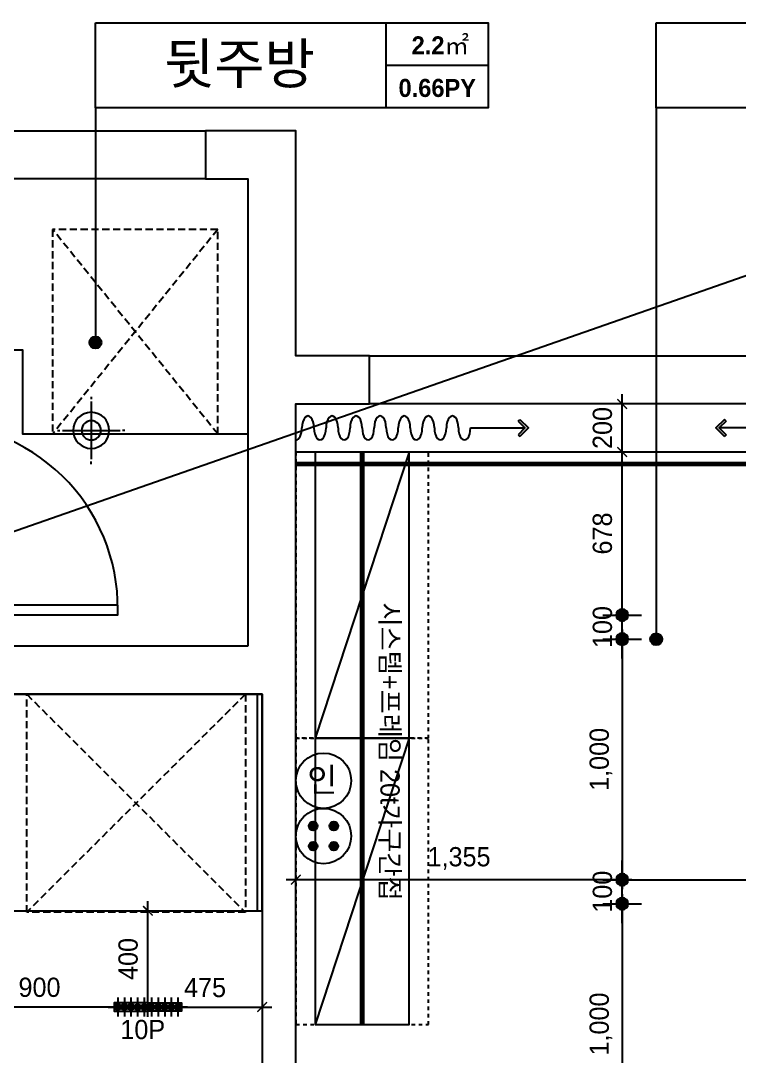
# Model space of a CAD drawing. Header units: millimetres. Extents: x 118028 to 193504, y 42792 to 96100.
# Drawn here: x 179428 to 182413, y 70180 to 74484 of the extents above; entities that cross this region are included whole.
import ezdxf
from ezdxf.enums import TextEntityAlignment as Align

# ---------------------------------------------------------------- set-up
doc = ezdxf.new("R2010")
doc.units = ezdxf.units.MM
doc.header["$LTSCALE"] = 30
doc.header["$PDMODE"] = 3
for name, pattern in [('DASHEDX2', [1.5, 1, -0.5]), ('HID2', [1, 0.5, -0.5]), ('HIDDEN', [9.525, 6.35, -3.175])]:
    doc.linetypes.add(name, pattern=pattern)
doc.layers.get('DEFPOINTS').update_dxf_attribs({"color": 248})
for name, color, linetype in [('0-ELC TEXT', 7, 'Continuous'), ('01. F-소품', 3, 'Continuous'), ('03-TEXT', 3, 'Continuous'), ('06-FUR', 6, 'Continuous'), ('07-DIM WAL', 5, 'Continuous'), ('2CONTINUOUS', 2, 'Continuous'), ('C-WIN', 4, 'Continuous'), ('CEIL-DOOR', 6, 'Continuous'), ('CEIL-LIGHT', 7, 'Continuous'), ('CO-DOOR', 8, 'Continuous'), ('HAT', 8, 'Continuous'), ('RC-LIGHT', 7, 'Continuous'), ('U-LANP', 6, 'Continuous'), ('설비', 140, 'Continuous')]:
    doc.layers.add(name, color=color, linetype=linetype)
doc.styles.add('HY 울릉도 L', font='')
doc.styles.add('넥슨고딕', font='NEXONLv1GothicBold.ttf')
doc.styles.add('코레일둥고', font='Korail_Round_Gothic_Medium.ttf')
doc.styles.get('HY 울릉도 L').set_extended_font_data('HY울릉도L')
doc.dimstyles.new('40', dxfattribs={"dimscale": 40, "dimtxt": 2, "dimasz": 1, "dimexe": 1, "dimexo": 1, "dimgap": 1, "dimtad": 1, "dimdec": 0, "dimrnd": 0.05, "dimdsep": 46, "dimlunit": 6, "dimtxsty": 'HY 울릉도 L', "dimblk": 'ARCHTICK', "dimcen": 2.5, "dimdle": 1, "dimclrd": 133, "dimclre": 133, "dimclrt": 30, "dimadec": 0, "dimazin": 0, "dimtfac": 1, "dimtdec": 0, "dimtix": 1, "dimtmove": 2, "dimatfit": 3, "dimldrblk": 'ARCHTICK', "dimfxl": 1, "dimlwd": -1, "dimlwe": -1, "dimarcsym": 0})

# ---------------------------------------------------------------- blocks, each defined once
blk = doc.blocks.new('FFSFDF')
at = {"layer": '01. F-소품'}
blk.add_hatch(color=8, dxfattribs=at).paths.add_polyline_path([(1567672.9, 1746751.1), (1567679.9, 1746744.1), (1567715.3, 1746779.4), (1567679.9, 1746814.8), (1567672.9, 1746807.7), (1567701.2, 1746779.4)])
at = {"layer": '01. F-소품', "color": 8}
for p, q in [((1567672.9, 1746807.7), (1567679.9, 1746814.8)), ((1567474.8, 1746779.4), (1567701.2, 1746779.4)), ((1567672.9, 1746751.1), (1567679.9, 1746744.1))]:
    blk.add_line(p, q, dxfattribs=at)
for points in [[(1567672.9, 1746807.7), (1567701.2, 1746779.4), (1567672.9, 1746751.1)], [(1567679.9, 1746814.8), (1567715.3, 1746779.4), (1567679.9, 1746744.1)]]:
    blk.add_lwpolyline(points, dxfattribs=at)
for centre, start_param, end_param in [((1566799.8, 1746779.4), 1.570796, 4.712389), ((1566899.8, 1746779.4), 1.570796, 4.712389), ((1566999.8, 1746779.4), 1.570796, 4.712389), ((1567099.8, 1746779.4), 1.570796, 4.712389), ((1567199.8, 1746779.4), 1.570796, 4.712389), ((1567299.8, 1746779.4), 1.570796, 4.712389), ((1567399.8, 1746779.4), 1.570796, 4.712389), ((1566749.8, 1746779.4), 6.283185, 7.853982), ((1566849.8, 1746779.4), 4.712389, 7.853982), ((1566949.8, 1746779.4), 4.712389, 7.853982), ((1567049.8, 1746779.4), 4.712389, 7.853982), ((1567149.8, 1746779.4), 4.712389, 7.853982), ((1567249.8, 1746779.4), 4.712389, 7.853982), ((1567349.8, 1746779.4), 4.712389, 7.853982), ((1567449.8, 1746779.4), 4.712389, 7.853982)]:
    blk.add_ellipse(centre, major_axis=(0, -50), ratio=0.5, start_param=start_param, end_param=end_param, dxfattribs=at)
blk = doc.blocks.new('매입등')
at = {"layer": 'HAT', "color": 1}
for p, q in [((0, 140), (0, 130)), ((0, 120), (0, -120)), ((-140, 0), (-130, 0)), ((120, 0), (-120, 0)), ((140, 0), (130, 0)), ((-140, 0), (-130, 0)), ((0, -140), (0, -130))]:
    blk.add_line(p, q, dxfattribs=at)
blk.add_circle((0, 0), 40, dxfattribs=at)
at = {"layer": 'U-LANP'}
blk.add_circle((0, 0), 75, dxfattribs=at)
blk = doc.blocks.new('A$C59950440')
at = {"layer": 'CEIL-DOOR'}
blk.add_blockref('매입등', (140, 140), dxfattribs=at)
blk = doc.blocks.new('_ArchTick')
at = {"color": 0, "linetype": 'ByBlock', "const_width": 0.15}
blk.add_lwpolyline([(-0.5, -0.5), (0.5, 0.5)], dxfattribs=at)
blk = doc.blocks.new('*D269')
at = {"layer": '07-DIM WAL', "color": 133, "transparency": 16777216}
for p, q in [((181926.4, 72651.8), (181926.4, 72931.8)), ((181886.4, 72891.8), (181886.4, 72891.8)), ((181886.4, 72691.8), (181886.4, 72691.8))]:
    blk.add_line(p, q, dxfattribs=at)
at = {"layer": 'DEFPOINTS', "color": 0, "transparency": 16777216}
for p in [(181926.4, 72891.8), (181926.4, 72891.8), (181926.4, 72691.8)]:
    blk.add_point(p, dxfattribs=at)
at = {"layer": '07-DIM WAL', "color": 133, "transparency": 16777216, "xscale": 40, "yscale": 40, "zscale": 40}
for p, rotation in [((181926.4, 72891.8), 270), ((181926.4, 72691.8), 90)]:
    blk.add_blockref('_ArchTick', p, dxfattribs=dict(at, rotation=rotation))
at = {"layer": '07-DIM WAL', "color": 30, "transparency": 16777216, "insert": (181844.7, 72791.8), "char_height": 80, "attachment_point": 5, "rotation": 90, "style": 'HY 울릉도 L'}
blk.add_mtext('200', dxfattribs=at)
blk = doc.blocks.new('4RNZHS')
at = {"layer": '설비'}
h = blk.add_hatch(color=140, dxfattribs=at)
edge = h.paths.add_edge_path()
edge.add_arc((244434.2, 96095.3), 18.3, -90, 270, ccw=False)
h = blk.add_hatch(color=140, dxfattribs=at)
edge = h.paths.add_edge_path()
edge.add_arc((244520, 96095.3), 18.3, 270, 630)
h = blk.add_hatch(color=140, dxfattribs=at)
edge = h.paths.add_edge_path()
edge.add_arc((244434.2, 96011.2), 18.3, -90, 270, ccw=False)
h = blk.add_hatch(color=140, dxfattribs=at)
edge = h.paths.add_edge_path()
edge.add_arc((244520, 96011.2), 18.3, 270, 630)
at = {"layer": '설비', "color": 140}
for centre, radius in [((244477.1, 96053.3), 115), ((244434.2, 96095.3), 18.3), ((244520, 96095.3), 18.3), ((244434.2, 96011.2), 18.3), ((244520, 96011.2), 18.3)]:
    blk.add_circle(centre, radius, dxfattribs=at)
blk = doc.blocks.new('DLSXJSPT')
at = {"layer": '설비', "color": 140}
blk.add_circle((242956, 103418.4), 115, dxfattribs=at)
at = {"layer": '설비', "color": 140, "style": '코레일둥고'}
blk.add_text('인', height=100, dxfattribs=at).set_placement((242888.1, 103372))
blk = doc.blocks.new('1')
at = {"linetype": 'Continuous'}
h = blk.add_hatch(color=4, dxfattribs=at)
h.dxf.hatch_style = 1
edge = h.paths.add_edge_path()
edge.add_arc((11539653.5, -14273503.8), 37.5, 0, 360)
at = {"color": 1, "linetype": 'Continuous'}
for p, q in [((11539653.5, -14273637.1), (11539653.5, -14273370.5)), ((11539520.2, -14273503.8), (11539786.8, -14273503.8))]:
    blk.add_line(p, q, dxfattribs=at)
at = {"color": 4, "linetype": 'Continuous'}
for radius in [41.5, 37.5]:
    blk.add_circle((11539653.5, -14273503.8), radius, dxfattribs=at)
blk = doc.blocks.new('*D297')
at = {"layer": '07-DIM WAL', "color": 133, "transparency": 16777216}
for p, q in [((181926.4, 70774.3), (181926.4, 70954.3)), ((181966.4, 70914.3), (181966.4, 70914.3)), ((181966.4, 70814.3), (181966.4, 70814.3))]:
    blk.add_line(p, q, dxfattribs=at)
at = {"layer": 'DEFPOINTS', "color": 0, "transparency": 16777216}
for p in [(181926.4, 70914.3), (181926.4, 70914.3), (181926.4, 70814.3)]:
    blk.add_point(p, dxfattribs=at)
at = {"layer": '07-DIM WAL', "color": 133, "transparency": 16777216, "xscale": 40, "yscale": 40, "zscale": 40}
for p, rotation in [((181926.4, 70914.3), 270), ((181926.4, 70814.3), 90)]:
    blk.add_blockref('_ArchTick', p, dxfattribs=dict(at, rotation=rotation))
at = {"layer": '07-DIM WAL', "color": 30, "transparency": 16777216, "insert": (181844.7, 70864.3), "char_height": 80, "attachment_point": 5, "rotation": 90, "style": 'HY 울릉도 L'}
blk.add_mtext('100', dxfattribs=at)
blk = doc.blocks.new('*D298')
at = {"layer": '07-DIM WAL', "color": 133, "transparency": 16777216}
for p, q in [((181926.4, 71874.3), (181926.4, 72054.3)), ((181966.4, 72014.3), (181966.4, 72014.3)), ((181966.4, 71914.3), (181966.4, 71914.3))]:
    blk.add_line(p, q, dxfattribs=at)
at = {"layer": 'DEFPOINTS', "color": 0, "transparency": 16777216}
for p in [(181926.4, 72014.3), (181926.4, 72014.3), (181926.4, 71914.3)]:
    blk.add_point(p, dxfattribs=at)
at = {"layer": '07-DIM WAL', "color": 133, "transparency": 16777216, "xscale": 40, "yscale": 40, "zscale": 40}
for p, rotation in [((181926.4, 72014.3), 270), ((181926.4, 71914.3), 90)]:
    blk.add_blockref('_ArchTick', p, dxfattribs=dict(at, rotation=rotation))
at = {"layer": '07-DIM WAL', "color": 30, "transparency": 16777216, "insert": (181844.7, 71964.3), "char_height": 80, "attachment_point": 5, "rotation": 90, "style": 'HY 울릉도 L'}
blk.add_mtext('100', dxfattribs=at)
blk = doc.blocks.new('*D300')
at = {"layer": '07-DIM WAL', "color": 133, "transparency": 16777216}
for p, q in [((181926.4, 71954.3), (181926.4, 70874.3)), ((181886.4, 71914.3), (181886.4, 71914.3)), ((181886.4, 70914.3), (181886.4, 70914.3))]:
    blk.add_line(p, q, dxfattribs=at)
at = {"layer": 'DEFPOINTS', "color": 0, "transparency": 16777216}
for p in [(181926.4, 71914.3), (181926.4, 70914.3), (181926.4, 70914.3)]:
    blk.add_point(p, dxfattribs=at)
at = {"layer": '07-DIM WAL', "color": 133, "transparency": 16777216, "xscale": 40, "yscale": 40, "zscale": 40}
for p, rotation in [((181926.4, 71914.3), 90), ((181926.4, 70914.3), 270)]:
    blk.add_blockref('_ArchTick', p, dxfattribs=dict(at, rotation=rotation))
at = {"layer": '07-DIM WAL', "color": 30, "transparency": 16777216, "insert": (181838.5, 71414.3), "char_height": 80, "attachment_point": 5, "rotation": 90, "style": 'HY 울릉도 L'}
blk.add_mtext('1,000', dxfattribs=at)
blk = doc.blocks.new('*D301')
at = {"layer": '07-DIM WAL', "color": 133, "transparency": 16777216}
for p, q in [((181926.4, 70854.3), (181926.4, 69774.3)), ((181966.4, 70814.3), (181966.4, 70814.3)), ((181966.4, 69814.3), (181966.4, 69814.3))]:
    blk.add_line(p, q, dxfattribs=at)
at = {"layer": 'DEFPOINTS', "color": 0, "transparency": 16777216}
for p in [(181926.4, 70814.3), (181926.4, 69814.3), (181926.4, 69814.3)]:
    blk.add_point(p, dxfattribs=at)
at = {"layer": '07-DIM WAL', "color": 133, "transparency": 16777216, "xscale": 40, "yscale": 40, "zscale": 40}
for p, rotation in [((181926.4, 70814.3), 90), ((181926.4, 69814.3), 270)]:
    blk.add_blockref('_ArchTick', p, dxfattribs=dict(at, rotation=rotation))
at = {"layer": '07-DIM WAL', "color": 30, "transparency": 16777216, "insert": (181838.5, 70314.3), "char_height": 80, "attachment_point": 5, "rotation": 90, "style": 'HY 울릉도 L'}
blk.add_mtext('1,000', dxfattribs=at)
blk = doc.blocks.new('*D303')
at = {"layer": '07-DIM WAL', "color": 133, "transparency": 16777216}
for p, q in [((181926.4, 71974.3), (181926.4, 72731.8)), ((181966.4, 72691.8), (181966.4, 72691.8)), ((181966.4, 72014.3), (181966.4, 72014.3))]:
    blk.add_line(p, q, dxfattribs=at)
at = {"layer": 'DEFPOINTS', "color": 0, "transparency": 16777216}
for p in [(181926.4, 72691.8), (181926.4, 72691.8), (181926.4, 72014.3)]:
    blk.add_point(p, dxfattribs=at)
at = {"layer": '07-DIM WAL', "color": 133, "transparency": 16777216, "xscale": 40, "yscale": 40, "zscale": 40}
for p, rotation in [((181926.4, 72691.8), 90), ((181926.4, 72014.3), 270)]:
    blk.add_blockref('_ArchTick', p, dxfattribs=dict(at, rotation=rotation))
at = {"layer": '07-DIM WAL', "color": 30, "transparency": 16777216, "insert": (181844.6, 72353.1), "char_height": 80, "attachment_point": 5, "rotation": 90, "style": 'HY 울릉도 L'}
blk.add_mtext('678', dxfattribs=at)
blk = doc.blocks.new('*D304')
at = {"layer": '07-DIM WAL', "color": 133, "transparency": 16777216}
for p, q in [((181926.4, 70954.3), (181926.4, 70954.3)), ((183281.4, 70954.3), (183281.4, 70954.3)), ((181886.4, 70914.3), (183321.4, 70914.3))]:
    blk.add_line(p, q, dxfattribs=at)
at = {"layer": 'DEFPOINTS', "color": 0, "transparency": 16777216}
for p in [(181926.4, 70914.3), (183281.4, 70914.3), (183281.4, 70914.3)]:
    blk.add_point(p, dxfattribs=at)
at = {"layer": '07-DIM WAL', "color": 133, "transparency": 16777216, "xscale": 40, "yscale": 40, "zscale": 40, "rotation": 180}
blk.add_blockref('_ArchTick', (181926.4, 70914.3), dxfattribs=at)
at = {"layer": '07-DIM WAL', "color": 133, "transparency": 16777216, "xscale": 40, "yscale": 40, "zscale": 40}
blk.add_blockref('_ArchTick', (183281.4, 70914.3), dxfattribs=at)
at = {"layer": '07-DIM WAL', "color": 30, "transparency": 16777216, "insert": (182603.9, 71002.3), "char_height": 80, "attachment_point": 5, "style": 'HY 울릉도 L'}
blk.add_mtext('1,355', dxfattribs=at)
blk = doc.blocks.new('*D305')
at = {"layer": '07-DIM WAL', "color": 133, "transparency": 16777216}
for p, q in [((181926.4, 70954.3), (181926.4, 70954.3)), ((181966.4, 70914.3), (180531.4, 70914.3)), ((180571.4, 70874.3), (180571.4, 70874.3))]:
    blk.add_line(p, q, dxfattribs=at)
at = {"layer": 'DEFPOINTS', "color": 0, "transparency": 16777216}
for p in [(180571.4, 70914.3), (180571.4, 70914.3), (181926.4, 70914.3)]:
    blk.add_point(p, dxfattribs=at)
at = {"layer": '07-DIM WAL', "color": 133, "transparency": 16777216, "xscale": 40, "yscale": 40, "zscale": 40, "rotation": 180}
blk.add_blockref('_ArchTick', (180571.4, 70914.3), dxfattribs=at)
at = {"layer": '07-DIM WAL', "color": 133, "transparency": 16777216, "xscale": 40, "yscale": 40, "zscale": 40}
blk.add_blockref('_ArchTick', (181926.4, 70914.3), dxfattribs=at)
at = {"layer": '07-DIM WAL', "color": 30, "transparency": 16777216, "insert": (181248.9, 71002.3), "char_height": 80, "attachment_point": 5, "style": 'HY 울릉도 L'}
blk.add_mtext('1,355', dxfattribs=at)
blk = doc.blocks.new('vusaudeh')
at = {"layer": '2CONTINUOUS'}
for points in [[(154771.4, 87452.8), (154771.4, 91311.8), (155076.4, 91311.8), (155076.4, 91511.8), (154771.4, 91511.8), (154771.4, 92446.8), (154396.4, 92446.8), (154396.4, 92246.8), (154571.4, 92246.8), (154571.4, 90304.8)], [(153036.4, 90404.8), (153036.4, 90104.8), (154631.4, 90104.8), (154631.4, 87252.8), (154841.4, 87252.8)], [(154571.4, 90304.8), (153236.4, 90304.8)]]:
    blk.add_lwpolyline(points, dxfattribs=at)
at = {"layer": 'C-WIN'}
for points in [[(153376.4, 92446.8), (154396.4, 92446.8), (154396.4, 92246.8), (153376.4, 92246.8)], [(155076.4, 91511.8), (157176.4, 91511.8), (157176.4, 91311.8), (155076.4, 91311.8)]]:
    blk.add_lwpolyline(points, close=True, dxfattribs=at)
at = {"layer": 'CO-DOOR'}
blk.add_lwpolyline([(154031.4, 90474.8), (153236.4, 90474.8), (153236.4, 90434.8), (154031.4, 90434.8)], close=True, dxfattribs=at)
blk.add_arc((153265.9, 90464.8), 765.6, 359.2516, 92.2081, dxfattribs=at)
blk = doc.blocks.new('cjswjdeh2')
at = {"color": 8}
blk.add_lwpolyline([(213039.5, 73116.8), (213439.5, 73116.8), (213439.5, 72766.8), (214374.5, 72766.8)], dxfattribs=at)
at = {"layer": '06-FUR', "color": 8, "linetype": 'DASHEDX2'}
for p, q in [((214250, 73616.8), (213564, 72766.8)), ((214250, 72766.8), (213564, 73616.8)), ((214364.5, 71684.8), (213456.5, 70778.8)), ((213456.5, 71684.8), (214364.5, 70778.8))]:
    blk.add_line(p, q, dxfattribs=at)
at = {"layer": '06-FUR', "color": 8}
for p, q in [((215044.5, 72691.8), (214654.5, 71501.8)), ((214414.5, 70784.8), (214414.5, 71684.8)), ((215044.5, 71501.8), (214654.5, 70311.8))]:
    blk.add_line(p, q, dxfattribs=at)
at = {"layer": '06-FUR', "color": 8, "linetype": 'DASHEDX2'}
for points in [[(214250, 73616.8), (213564, 73616.8), (213564, 72766.8), (214250, 72766.8)], [(214364.5, 70778.8), (213456.5, 70778.8), (213456.5, 71684.8), (214364.5, 71684.8)]]:
    blk.add_lwpolyline(points, close=True, dxfattribs=at)
at = {"layer": '06-FUR', "color": 8, "linetype": 'HID2'}
for points in [[(214574.5, 72691.8), (214574.5, 71501.8), (215124.5, 71501.8), (215124.5, 72691.8)], [(214574.5, 71501.8), (214574.5, 70311.8), (215124.5, 70311.8), (215124.5, 71501.8)]]:
    blk.add_lwpolyline(points, close=True, dxfattribs=at)
at = {"layer": '06-FUR', "color": 8}
for points in [[(214654.5, 72691.8), (214654.5, 71501.8), (215044.5, 71501.8), (215044.5, 72691.8)], [(212710.5, 70784.8), (214434.5, 70784.8), (214434.5, 71684.8), (212710.5, 71684.8)], [(214654.5, 71501.8), (214654.5, 70311.8), (215044.5, 70311.8), (215044.5, 71501.8)]]:
    blk.add_lwpolyline(points, close=True, dxfattribs=at)
blk.add_blockref('vusaudeh', (59803.1, -18420))
blk = doc.blocks.new("5RN'")
at = {"layer": 'RC-LIGHT'}
blk.add_lwpolyline([(188137.5, 27400.3), (188277.5, 27400.3), (188277.5, 27435.3), (188137.5, 27435.3)], close=True, dxfattribs=at)
at = {"layer": 'RC-LIGHT', "yscale": 0.2948704765105351, "zscale": 0.2948704765105351}
for p, xscale in [((-3214550.6, 4236252.7), 0.2948704765105351), ((-3214523.1, 4236252.7), 0.2948704765105351), ((3590910.6, 4236252.7), -0.2948704765105351), ((3590938.1, 4236252.7), -0.2948704765105351), ((3590965.5, 4236252.7), -0.2948704765105351)]:
    blk.add_blockref('1', p, dxfattribs=dict(at, xscale=xscale))
blk = doc.blocks.new('*D350')
at = {"layer": '07-DIM WAL', "color": 133, "transparency": 16777216}
for p, q in [((179956.4, 70344.8), (179956.4, 70824.8)), ((179916.4, 70784.8), (179916.4, 70784.8)), ((179916.4, 70384.8), (179916.4, 70384.8))]:
    blk.add_line(p, q, dxfattribs=at)
at = {"layer": 'DEFPOINTS', "color": 0, "transparency": 16777216}
for p in [(179956.4, 70784.8), (179956.4, 70784.8), (179956.4, 70384.8)]:
    blk.add_point(p, dxfattribs=at)
at = {"layer": '07-DIM WAL', "color": 133, "transparency": 16777216, "xscale": 40, "yscale": 40, "zscale": 40}
for p, rotation in [((179956.4, 70784.8), 90), ((179956.4, 70384.8), 270)]:
    blk.add_blockref('_ArchTick', p, dxfattribs=dict(at, rotation=rotation))
at = {"layer": '07-DIM WAL', "color": 30, "transparency": 16777216, "insert": (179874.7, 70584.8), "char_height": 80, "attachment_point": 5, "rotation": 90, "style": 'HY 울릉도 L'}
blk.add_mtext('400', dxfattribs=at)
blk = doc.blocks.new('*D351')
at = {"layer": '07-DIM WAL', "color": 133, "transparency": 16777216}
for p, q in [((179916.4, 70384.8), (180471.4, 70384.8)), ((179956.4, 70344.8), (179956.4, 70344.8)), ((180431.4, 70344.8), (180431.4, 70344.8))]:
    blk.add_line(p, q, dxfattribs=at)
at = {"layer": 'DEFPOINTS', "color": 0, "transparency": 16777216}
for p in [(179956.4, 70384.8), (180431.4, 70384.8), (180431.4, 70384.8)]:
    blk.add_point(p, dxfattribs=at)
at = {"layer": '07-DIM WAL', "color": 133, "transparency": 16777216, "xscale": 40, "yscale": 40, "zscale": 40, "rotation": 180}
blk.add_blockref('_ArchTick', (179956.4, 70384.8), dxfattribs=at)
at = {"layer": '07-DIM WAL', "color": 133, "transparency": 16777216, "xscale": 40, "yscale": 40, "zscale": 40}
blk.add_blockref('_ArchTick', (180431.4, 70384.8), dxfattribs=at)
at = {"layer": '07-DIM WAL', "color": 30, "transparency": 16777216, "insert": (180193.9, 70465.7), "char_height": 80, "attachment_point": 5, "style": 'HY 울릉도 L'}
blk.add_mtext('475', dxfattribs=at)
blk = doc.blocks.new('*D352')
at = {"layer": '07-DIM WAL', "color": 133, "transparency": 16777216}
for p, q in [((179996.4, 70384.8), (179016.4, 70384.8)), ((179056.4, 70344.8), (179056.4, 70344.8)), ((179956.4, 70344.8), (179956.4, 70344.8))]:
    blk.add_line(p, q, dxfattribs=at)
at = {"layer": 'DEFPOINTS', "color": 0, "transparency": 16777216}
for p in [(179056.4, 70384.8), (179056.4, 70384.8), (179956.4, 70384.8)]:
    blk.add_point(p, dxfattribs=at)
at = {"layer": '07-DIM WAL', "color": 133, "transparency": 16777216, "xscale": 40, "yscale": 40, "zscale": 40, "rotation": 180}
blk.add_blockref('_ArchTick', (179056.4, 70384.8), dxfattribs=at)
at = {"layer": '07-DIM WAL', "color": 133, "transparency": 16777216, "xscale": 40, "yscale": 40, "zscale": 40}
blk.add_blockref('_ArchTick', (179956.4, 70384.8), dxfattribs=at)
at = {"layer": '07-DIM WAL', "color": 30, "transparency": 16777216, "insert": (179506.4, 70466.5), "char_height": 80, "attachment_point": 5, "style": 'HY 울릉도 L'}
blk.add_mtext('900', dxfattribs=at)

msp = doc.modelspace()

# ---------------------------------------------------------------- hatches: boundary and pattern name
at = {"layer": '0-ELC TEXT'}
h = msp.add_hatch(color=256, dxfattribs=at)
h.dxf.hatch_style = 1
edge = h.paths.add_edge_path()
edge.add_arc((179738.5, 73147), 25, -180, 180, ccw=False)
h = msp.add_hatch(color=256, dxfattribs=at)
h.dxf.hatch_style = 1
edge = h.paths.add_edge_path()
edge.add_arc((182068.2, 71913.7), 25, -180, 180, ccw=False)

# ---------------------------------------------------------------- linework, layer by layer
for p, q in [((180945.7, 74122.5), (180945.7, 74476.3)), ((180945.7, 74299.4), (181370.4, 74299.4)), ((179738.5, 74122.5), (179738.5, 73147)), ((182068.2, 74122.5), (182068.2, 71913.7))]:
    msp.add_line(p, q, dxfattribs=at)
for points in [[(179738.5, 74476.3), (181370.4, 74476.3), (181370.4, 74122.5), (179738.5, 74122.5)], [(182068.2, 74476.3), (183700.1, 74476.3), (183700.1, 74122.5), (182068.2, 74122.5)]]:
    msp.add_lwpolyline(points, close=True, dxfattribs=at)
for centre in [(179738.5, 73147), (182068.2, 71913.7)]:
    msp.add_circle(centre, 25, dxfattribs=at)
at = {"layer": '07-DIM WAL'}
msp.add_line((192904.4, 77080.3), (141904.4, 59260.3), dxfattribs=at)
at = {"layer": 'CEIL-LIGHT'}
msp.add_lwpolyline([(183281.4, 72891.8), (183281.4, 72691.8), (180571.4, 72691.8)], dxfattribs=at)
at = {"layer": 'CEIL-LIGHT', "color": 10, "linetype": 'HIDDEN'}
msp.add_lwpolyline([(180846.4, 70311.8, 20, 20, 0), (180846.4, 72691.8, 20, 20, 0)], format="xyseb", dxfattribs=at)
at = {"layer": 'CEIL-LIGHT', "color": 10, "linetype": 'HIDDEN', "const_width": 20}
msp.add_lwpolyline([(180571.4, 72641.8), (183281.4, 72641.8)], dxfattribs=at)

# ---------------------------------------------------------------- block references
msp.add_blockref('cjswjdeh2', (-34003.1, 0))
at = {"color": 0}
msp.add_blockref('FFSFDF', (-1386178.4, -1673987.6), dxfattribs=at)
at = {"color": 0, "xscale": -1}
msp.add_blockref('FFSFDF', (1750031.1, -1673987.6), dxfattribs=at)
at = {"layer": 'RC-LIGHT', "xscale": -1}
msp.add_blockref('A$C59950440', (179861.4, 72641.8), dxfattribs=at)
at = {"layer": 'RC-LIGHT', "xscale": -0.6024096385271789, "yscale": 0.6024096385271789, "zscale": 0.6024096385271789, "rotation": 270}
for p in [(8780422.6, -6879584.2), (8780422.6, -6879684.2), (8780422.6, -6880684.2), (8780422.6, -6880784.2)]:
    msp.add_blockref('1', p, dxfattribs=at)
at = {"layer": 'RC-LIGHT', "rotation": 179.9999999999999}
msp.add_blockref("5RN'", (368093.8, 97802.6), dxfattribs=at)
at = {"layer": 'RC-LIGHT', "xscale": -1, "rotation": 179.9999999999999}
msp.add_blockref("5RN'", (-8181.1, 97802.6), dxfattribs=at)
at = {"layer": '설비'}
for name, p in [('DLSXJSPT', (-62269.9, -32092.8)), ('4RNZHS', (-63791, -24957.7))]:
    msp.add_blockref(name, p, dxfattribs=at)

# ---------------------------------------------------------------- texts
at = {"layer": '0-ELC TEXT', "color": 7, "linetype": 'DASHEDX2', "style": '코레일둥고'}
msp.add_text('시스템+프레임 20t가구간접', height=80, rotation=270, dxfattribs=at).set_placement((180922.3, 72066.6))
msp.add_text('10P', height=80, dxfattribs=at).set_placement((179842.1, 70251.5))
at = {"layer": '03-TEXT'}
for s, height, style, p in [('2.2㎡', 75, '넥슨고딕', (181171.4, 74344.5)), ('뒷주방', 166.67, '코레일둥고', (180337.1, 74222.8)), ('0.66PY', 75, '넥슨고딕', (181158.5, 74167.6))]:
    msp.add_text(s, height=height, dxfattribs=dict(at, style=style)).set_placement(p, align=Align.CENTER)

# ---------------------------------------------------------------- dimensions: what is measured, and where the dimension line sits
at = {"layer": '07-DIM WAL'}
for base, p1, p2, angle, picture, middle in [((181926.4, 72891.8), (181926.4, 72691.8), (181926.4, 72891.8), 90, '*D269', (181844.7, 72791.8)), ((181926.3792305, 72691.8023431), (181926.3792305, 72014.3023431), (181926.3792305, 72691.8023431), 90, '*D303', (181844.6424598, 72353.0523431)), ((181926.4, 72014.3), (181926.4, 71914.3), (181926.4, 72014.3), 270, '*D298', (181844.7, 71964.3)), ((181926.4, 70914.3), (181926.4, 71914.3), (181926.4, 70914.3), 90, '*D300', (181838.5, 71414.3)), ((181926.4, 70914.3), (181926.4, 70814.3), (181926.4, 70914.3), 270, '*D297', (181844.7, 70864.3)), ((181926.4, 69814.3), (181926.4, 70814.3), (181926.4, 69814.3), 90, '*D301', (181838.5, 70314.3)), ((179956.4, 70784.8), (179956.4, 70384.8), (179956.4, 70784.8), 90, '*D350', (179874.7, 70584.8))]:
    dim = msp.add_linear_dim(base=base, p1=p1, p2=p2, angle=angle, dimstyle='40', dxfattribs=at)
    dim.commit()
    dim.dimension.update_dxf_attribs({"geometry": picture, "text_midpoint": middle})
for base, p1, p2, picture, middle in [((180571.4, 70914.3), (181926.4, 70914.3), (180571.4, 70914.3), '*D305', (181248.9, 71002.3)), ((183281.4, 70914.3), (181926.4, 70914.3), (183281.4, 70914.3), '*D304', (182603.9, 71002.3)), ((179056.4, 70384.8), (179956.4, 70384.8), (179056.4, 70384.8), '*D352', (179506.4, 70466.5)), ((180431.4, 70384.8), (179956.4, 70384.8), (180431.4, 70384.8), '*D351', (180193.9, 70465.7))]:
    dim = msp.add_linear_dim(base=base, p1=p1, p2=p2, dimstyle='40', dxfattribs=at)
    dim.commit()
    dim.dimension.update_dxf_attribs({"geometry": picture, "text_midpoint": middle})

doc.saveas('drawing.dxf')
